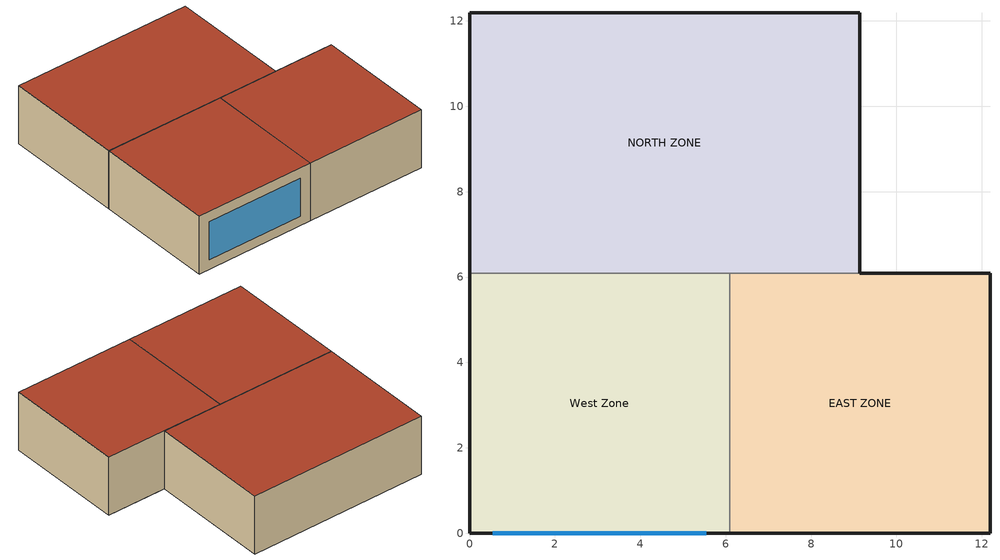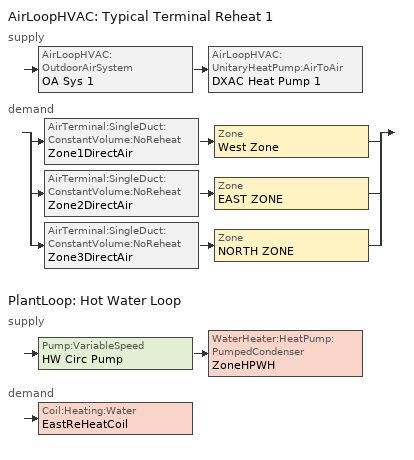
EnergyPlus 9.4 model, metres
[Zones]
West Zone
 floor adiabatic (FLOOR SLAB 8 IN): 0,0 0,6.1 6.1,6.1 6.1,0 z0
 wall outside (EXTWALL80): 0,6.1 0,0 6.1,0 z0:3.05
 wall to NORTH ZONE (PARTITION06): 6.1,6.1 0,6.1 z0:3.05
 wall to EAST ZONE (PARTITION06): 6.1,0 6.1,6.1 z0:3.05
 window (WIN-CON-LIGHT): 0.55,0 5.55,0 z0.5:2.5
 roof outside (ROOF34): 0,6.1 0,0 6.1,0 6.1,6.1 z3.05
EAST ZONE
 floor adiabatic (FLOOR SLAB 8 IN): 6.1,0 6.1,6.1 12.19,6.1 12.19,0 z0
 wall outside (EXTWALL80): 6.1,0 12.19,0 12.19,6.1 9.14,6.1 z0:3.05
 wall to NORTH ZONE (PARTITION06): 9.14,6.1 6.1,6.1 z0:3.05
 roof outside (ROOF34): 6.1,6.1 6.1,0 12.19,0 12.19,6.1 z3.05
NORTH ZONE
 floor adiabatic (FLOOR SLAB 8 IN): 0,6.1 0,12.19 9.14,12.19 9.14,6.1 z0
 wall outside (EXTWALL80): 9.14,6.1 9.14,12.19 0,12.19 0,6.1 z0:3.05
 roof outside (ROOF34): 0,12.19 0,6.1 9.14,6.1 9.14,12.19 z3.05
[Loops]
AirLoopHVAC 'Typical Terminal Reheat 1'
 supply: AirLoopHVAC:OutdoorAirSystem 'OA Sys 1' > AirLoopHVAC:UnitaryHeatPump:AirToAir 'DXAC Heat Pump 1'
 demand: split
  | AirTerminal:SingleDuct:ConstantVolume:NoReheat 'Zone1DirectAir' > Zone 'West Zone'
  | AirTerminal:SingleDuct:ConstantVolume:NoReheat 'Zone2DirectAir' > Zone 'EAST ZONE'
  | AirTerminal:SingleDuct:ConstantVolume:NoReheat 'Zone3DirectAir' > Zone 'NORTH ZONE'
PlantLoop 'Hot Water Loop'
 supply: Pump:VariableSpeed 'HW Circ Pump' > WaterHeater:HeatPump:PumpedCondenser 'ZoneHPWH'
 demand: Coil:Heating:Water 'EastReHeatCoil'
[Building]
NONE: North Axis {deg}=0; Terrain=Suburbs; Loads Convergence Tolerance Value {W}=0.04; Temperature Convergence Tolerance Value {deltaC}=0.4; Solar Distribution=FullInteriorAndExterior; Maximum Number of Warmup Days=25; Minimum Number of Warmup Days=6
[Site:Location]
Chicago Ohare Intl Ap IL USA WMO=725300: Latitude {deg}=41.99; Longitude {deg}=-87.91; Time Zone {hr}=-6; Elevation {m}=205
[SizingPeriod:DesignDay] Day of Month=21; Humidity Condition Type=Wetbulb; Barometric Pressure {Pa}=98886; Rain Indicator=No; Snow Indicator=No; Daylight Saving Time Indicator=No; Solar Model Indicator=ASHRAEClearSky
Name | Month | Day Type | Maximum Dry-Bulb Temperature {C} | Daily Dry-Bulb Temperature Range {deltaC} | Wetbulb or DewPoint at Maximum Dry-Bulb {C} | Wind Speed {m/s} | Wind Direction {deg} | Sky Clearness
Chicago Ohare Intl Ap Ann Htg 99% Condns DB | 1 | WinterDesignDay | -16.6 | 0 | -16.6 | 4.9 | 270 | 0
Chicago Ohare Intl Ap Ann Clg 1% Condns DB=>MWB | 7 | SummerDesignDay | 31.6 | 10.5 | 23 | 5.2 | 230 | 1
[Site:GroundTemperature:BuildingSurface]
20.03, 20.03, 20.13, 20.3, 20.43, 20.52, 20.62, 20.77, 20.78, 20.55, 20.44, 20.2
[Material] Thermal Absorptance=0.9
Name | Roughness | Thickness {m} | Conductivity {W/m-K} | Density {kg/m3} | Specific Heat {J/kg-K} | Solar Absorptance | Visible Absorptance
A1 - 1 IN STUCCO | Smooth | 0.0253898 | 0.691831 | 1858.142 | 836.8 | 0.92 | 0.92
C4 - 4 IN COMMON BRICK | Rough | 0.101498 | 0.726422 | 1922.216 | 836.8 | 0.76 | 0.76
E1 - 3 / 4 IN PLASTER OR GYP BOARD | Smooth | 0.01905 | 0.726422 | 1601.846 | 836.8 | 0.92 | 0.92
C6 - 8 IN CLAY TILE | Smooth | 0.203302 | 0.570761 | 1121.292 | 836.8 | 0.82 | 0.82
C10 - 8 IN HW CONCRETE | MediumRough | 0.203302 | 1.729577 | 2242.585 | 836.8 | 0.65 | 0.65
E2 - 1 / 2 IN SLAG OR STONE | Rough | 0.0127102 | 1.435549 | 881.0155 | 1673.6 | 0.55 | 0.55
E3 - 3 / 8 IN FELT AND MEMBRANE | Rough | 0.00954024 | 0.190253 | 1121.292 | 1673.6 | 0.75 | 0.75
B5 - 1 IN DENSE INSULATION | VeryRough | 0.0253898 | 0.0432394 | 91.30524 | 836.8 | 0.5 | 0.5
C12 - 2 IN HW CONCRETE | MediumRough | 0.0509016 | 1.729577 | 2242.585 | 836.8 | 0.65 | 0.65
[WindowMaterial:Glazing]
WIN-LAY-GLASS-LIGHT: Optical Data Type=SpectralAverage; Thickness {m}=0.003; Solar Transmittance at Normal Incidence=0.9; Front Side Solar Reflectance at Normal Incidence=0.031; Back Side Solar Reflectance at Normal Incidence=0.031; Visible Transmittance at Normal Incidence=0.9; Front Side Visible Reflectance at Normal Incidence=0.05; Back Side Visible Reflectance at Normal Incidence=0.05; Infrared Transmittance at Normal Incidence=0; Front Side Infrared Hemispherical Emissivity=0.84; Back Side Infrared Hemispherical Emissivity=0.84; Conductivity {W/m-K}=0.9
[Construction]
EXTWALL80: A1 - 1 IN STUCCO, C4 - 4 IN COMMON BRICK, E1 - 3 / 4 IN PLASTER OR GYP BOARD
PARTITION06: E1 - 3 / 4 IN PLASTER OR GYP BOARD, C6 - 8 IN CLAY TILE, E1 - 3 / 4 IN PLASTER OR GYP BOARD
FLOOR SLAB 8 IN: C10 - 8 IN HW CONCRETE
ROOF34: E2 - 1 / 2 IN SLAG OR STONE, E3 - 3 / 8 IN FELT AND MEMBRANE, B5 - 1 IN DENSE INSULATION, C12 - 2 IN HW CONCRETE
WIN-CON-LIGHT: WIN-LAY-GLASS-LIGHT
[WaterHeater:HeatPump:PumpedCondenser]
ZoneHPWH: Availability Schedule=PlantHPWHSch; Compressor Setpoint Temperature Schedule=HPWHTempSch; Dead Band Temperature Difference {deltaC}=2; Condenser Water Flow Rate {m3/s}=0.00016; Evaporator Air Flow Rate {m3/s}=0.2685; Inlet Air Configuration=ZoneAirOnly; Inlet Air Zone=East Zone; Tank=HPWHZoneTank; DX Coil=HPWHVSCoil; Minimum Inlet Air Temperature for Compressor Operation {C}=-5; Compressor Location=Zone; Fan=HPWHOutdoorFan; Fan Placement=DrawThrough; Parasitic Heat Rejection Location=Zone
[WaterHeater:Mixed]
HPWHZoneTank: Tank Volume {m3}=1; Setpoint Temperature Schedule=Hot Water Setpoint Temp Schedule; Deadband Temperature Difference {deltaC}=2; Maximum Temperature Limit {C}=82.2222; Heater Control Type=CYCLE; Heater Maximum Capacity {W}=5000; Heater Minimum Capacity {W}=0; Heater Fuel Type=ELECTRICITY; Heater Thermal Efficiency=0.95; Off Cycle Parasitic Fuel Consumption Rate {W}=10; Off Cycle Parasitic Fuel Type=ELECTRICITY; Off Cycle Parasitic Heat Fraction to Tank=0; On Cycle Parasitic Fuel Consumption Rate {W}=30; On Cycle Parasitic Fuel Type=ELECTRICITY; On Cycle Parasitic Heat Fraction to Tank=0; Ambient Temperature Indicator=Zone; Ambient Temperature Zone=East Zone; Off Cycle Loss Coefficient to Ambient Temperature {W/K}=2; Off Cycle Loss Fraction to Zone=1; On Cycle Loss Coefficient to Ambient Temperature {W/K}=2; On Cycle Loss Fraction to Zone=1; Peak Use Flow Rate {m3/s}=0.000379; Use Side Effectiveness=1; Source Side Effectiveness=0.9; Use Side Design Flow Rate {m3/s}=0.0043; Source Side Design Flow Rate {m3/s}=0.0025
[Coil:Heating:Water]
EastReHeatCoil: Availability Schedule=ReheatCoilAvailSched; U-Factor Times Area Value {W/K}=1000; Maximum Water Flow Rate {m3/s}=0.0043; Performance Input Method=UFactorTimesAreaAndDesignWaterFlowRate; Rated Capacity {W}=45000; Rated Inlet Water Temperature {C}=82.2; Rated Inlet Air Temperature {C}=16.6; Rated Outlet Water Temperature {C}=71.1; Rated Outlet Air Temperature {C}=32.2
[Pump:VariableSpeed]
HW Circ Pump: Design Maximum Flow Rate {m3/s}=autosize; Design Pump Head {Pa}=179352; Design Power Consumption {W}=autosize; Motor Efficiency=0.9; Fraction of Motor Inefficiencies to Fluid Stream=0; Coefficient 1 of the Part Load Performance Curve=0; Coefficient 2 of the Part Load Performance Curve=1; Coefficient 3 of the Part Load Performance Curve=0; Coefficient 4 of the Part Load Performance Curve=0; Design Minimum Flow Rate {m3/s}=0; Pump Control Type=INTERMITTENT
[PlantLoop]
Hot Water Loop: Fluid Type=Water; Plant Equipment Operation Scheme=Hot Loop Operation; Maximum Loop Temperature {C}=100; Minimum Loop Temperature {C}=10; Maximum Loop Flow Rate {m3/s}=0.0043; Minimum Loop Flow Rate {m3/s}=0; Plant Loop Volume {m3}=autocalculate; Load Distribution Scheme=Optimal
[SetpointManager:Scheduled]
Heating Coil Load Loop Setpoint Manager: Control Variable=Temperature; Schedule=Heating Coil Load Loop Setpoint Temperature Schedule; Setpoint Node or NodeList=Heating Coil Load Loop Supply Outlet Node
[Sizing:Plant]
Hot Water Loop: Loop Type=heating; Design Loop Exit Temperature {C}=62; Loop Design Temperature Difference {deltaC}=11
[PlantEquipmentOperationSchemes]
Hot Loop Operation: Control Scheme 1=Central HPWH Only; Control Scheme 1 Schedule=PlantOnSched
[PlantEquipmentOperation:HeatingLoad]
Central HPWH Only: Load Range 1 Lower Limit {W}=0; Load Range 1 Upper Limit {W}=1000000; Range 1 Equipment List=heating plant
[PlantEquipmentList]
heating plant: ZoneHPWH
[Coil:WaterHeating:AirToWaterHeatPump:VariableSpeed]
HPWHVSCoil: Number of Speeds=10; Nominal Speed Level=10; Rated Water Heating Capacity {W}=4000; Rated Evaporator Inlet Air Dry-Bulb Temperature {C}=29.44; Rated Evaporator Inlet Air Wet-Bulb Temperature {C}=22.22; Rated Condenser Inlet Water Temperature {C}=55.72; Rated Evaporator Air Flow Rate {m3/s}=0.2685; Rated Condenser Water Flow Rate {m3/s}=0.00016; Evaporator Fan Power Included in Rated COP=No; Condenser Pump Power Included in Rated COP=No; Condenser Pump Heat Included in Rated Heating Capacity and Rated COP=No; Fraction of Condenser Pump Heat to Water=0.1; Crankcase Heater Capacity {W}=100; Maximum Ambient Temperature for Crankcase Heater Operation {C}=5; Evaporator Air Temperature Type for Curve Objects=WetBulbTemperature; Part Load Fraction Correlation Curve=HPWHPLFFPLR; Rated Water Heating Capacity at Speed 1 {W}=400; Rated Water Heating COP at Speed 1 {W/W}=5; Rated Sensible Heat Ratio at Speed 1=0.8; Speed 1 Reference Unit Rated Air Flow Rate {m3/s}=0.02014; Speed 1 Reference Unit Rated Water Flow Rate {m3/s}=0.000018; Speed 1 Reference Unit Water Pump Input Power At Rated Conditions {W}=10; Speed 1 Total WH Capacity Function of Temperature Curve=HPWHHeatingCapFTemp; Speed 1 Total WH Capacity Function of Air Flow Fraction Curve=ConstantCubic; Speed 1 Total WH Capacity Function of Water Flow Fraction Curve=ConstantCubic; Speed 1 COP Function of Temperature Curve=HPWHHeatingCOPFTemp; Speed 1 COP Function of Air Flow Fraction Curve=ConstantCubic; Speed 1 COP Function of Water Flow Fraction Curve=ConstantCubic; Rated Water Heating Capacity at Speed 2 {W}=800; Rated Water Heating COP at Speed 2 {W/W}=4.8; Rated Sensible Heat Ratio at Speed 2=0.79; Speed 2 Reference Unit Rated Air Flow Rate {m3/s}=0.04028; Speed 2 Reference Unit Rated Water Flow Rate {m3/s}=0.000036; Speed 2 Reference Unit Water Pump Input Power At Rated Conditions=10; Speed 2 Total WH Capacity Function of Temperature Curve=HPWHHeatingCapFTemp; Speed 2 Total WH Capacity Function of Air Flow Fraction Curve=ConstantCubic; Speed 2 Total WH Capacity Function of Water Flow Fraction Curve=ConstantCubic; Speed 2 COP Function of Temperature Curve=HPWHHeatingCOPFTemp; Speed 2 COP Function of Air Flow Fraction Curve=ConstantCubic; Speed 2 COP Function of Water Flow Fraction Curve=ConstantCubic; Rated Water Heating Capacity at speed 3 {W}=1200; Rated Water Heating COP at Speed 3 {W/W}=4.4; Rated Sensible Heat Ratio at Speed 3=0.78; Speed 3 Reference Unit Rated Air Flow Rate {m3/s}=0.06042; Speed 3 Reference Unit Rated Water Flow Rate {m3/s}=0.000054; Speed 3 Reference Unit Water Pump Input Power At Rated Conditions=10; Speed 3 Total WH Capacity Function of Temperature Curve=HPWHHeatingCapFTemp; Speed 3 Total WH Capacity Function of Air Flow Fraction Curve=ConstantCubic; Speed 3 Total WH Capacity Function of Water Flow Fraction Curve=ConstantCubic; Speed 3 COP Function of Temperature Curve=HPWHHeatingCOPFTemp; Speed 3 COP Function of Air Flow Fraction Curve=ConstantCubic; Speed 3 COP Function of Water Flow Fraction Curve=ConstantCubic; Rated Water Heating Capacity at Speed 4 {W}=1600; Rated Water Heating COP at Speed 4 {W/W}=4; Rated Sensible Heat Ratio at Speed 4=0.77; Speed 4 Reference Unit Rated Air Flow Rate {m3/s}=0.08056; Speed 4 Reference Unit Rated Water Flow Rate {m3/s}=0.000072; Speed 4 Reference Unit Water Pump Input Power At Rated Conditions=10; Speed 4 Total WH Capacity Function of Temperature Curve=HPWHHeatingCapFTemp; Speed 4 Total WH Capacity Function of Air Flow Fraction Curve=ConstantCubic; Speed 4 Total WH Capacity Function of Water Flow Fraction Curve=ConstantCubic; Speed 4 COP Function of Temperature Curve=HPWHHeatingCOPFTemp; Speed 4 COP Function of Air Flow Fraction Curve=ConstantCubic; Speed 4 COP Function of Water Flow Fraction Curve=ConstantCubic; Rated Water Heating Capacity at Speed 5 {W}=2000; Rated Water Heating COP at Speed 5 {W/W}=3.8; Rated Sensible Heat Ratio at Speed 5=0.76; Speed 5 Reference Unit Rated Air Flow Rate {m3/s}=0.1007; Speed 5 Reference Unit Rated Water Flow Rate {m3/s}=0.00009; Speed 5 Reference Unit Water Pump Input Power At Rated Conditions=10; Speed 5 Total WH Capacity Function of Temperature Curve=HPWHHeatingCapFTemp; Speed 5 Total WH Capacity Function of Air Flow Fraction Curve=ConstantCubic; Speed 5 Total WH Capacity Function of Water Flow Fraction Curve=ConstantCubic; Speed 5 COP Function of Temperature Curve=HPWHHeatingCOPFTemp; Speed 5 COP Function of Air Flow Fraction Curve=ConstantCubic; Speed 5 COP Function of Water Flow Fraction Curve=ConstantCubic; Rated Water Heating Capacity at Speed 6 {W}=2400; Rated Water Heating COP at Speed 6 {W/W}=3.4; Rated Sensible Heat Ratio at Speed 6=0.75; Speed 6 Reference Unit Rated Air Flow Rate {m3/s}=0.12084; Speed 6 Reference Unit Rated Water Flow Rate {m3/s}=0.000108; Speed 6 Reference Unit Water Pump Input Power At Rated Conditions=10; Speed 6 Total WH Capacity Function of Temperature Curve=HPWHHeatingCapFTemp; Speed 6 Total WH Capacity Function of Air Flow Fraction Curve=ConstantCubic; Speed 6 Total WH Capacity Function of Water Flow Fraction Curve=ConstantCubic; Speed 6 COP Function of Temperature Curve=HPWHHeatingCOPFTemp; Speed 6 COP Function of Air Flow Fraction Curve=ConstantCubic; Speed 6 COP Function of Water Flow Fraction Curve=ConstantCubic; Rated Water Heating Capacity at Speed 7 {W}=2800; Rated Water Heating COP at Speed 7 {W/W}=3; Rated Sensible Heat Ratio at Speed 7=0.74; Speed 7 Reference Unit Rated Air Flow Rate {m3/s}=0.14098; Speed 7 Reference Unit Rated Water Flow Rate {m3/s}=0.000126; Speed 7 Reference Unit Water Pump Input Power At Rated Conditions=10; Speed 7 Total WH Capacity Function of Temperature Curve=HPWHHeatingCapFTemp; Speed 7 Total WH Capacity Function of Air Flow Fraction Curve=ConstantCubic; Speed 7 Total WH Capacity Function of Water Flow Fraction Curve=ConstantCubic; Speed 7 COP Function of Temperature Curve=HPWHHeatingCOPFTemp; Speed 7 COP Function of Air Flow Fraction Curve=ConstantCubic; Speed 7 COP Function of Water Flow Fraction Curve=ConstantCubic; Rated Water Heating Capacity at Speed 8 {W}=3200; Rated Water Heating COP at Speed 8 {W/W}=2.6; Rated Sensible Heat Ratio at Speed 8=0.73; Speed 8 Reference Unit Rated Air Flow Rate {m3/s}=0.16112; Speed 8 Reference Unit Rated Water Flow Rate {m3/s}=0.000144; Speed 8 Reference Unit Water Pump Input Power At Rated Conditions=10; Speed 8 Total WH Capacity Function of Temperature Curve=HPWHHeatingCapFTemp; Speed 8 Total WH Capacity Function of Air Flow Fraction Curve=ConstantCubic; Speed 8 Total WH Capacity Function of Water Flow Fraction Curve=ConstantCubic; Speed 8 COP Function of Temperature Curve=HPWHHeatingCOPFTemp; Speed 8 COP Function of Air Flow Fraction Curve=ConstantCubic; Speed 8 COP Function of Water Flow Fraction Curve=ConstantCubic; Rated Water Heating Capacity at Speed 9 {W}=3600; Rated Water Heating COP at Speed 9 {W/W}=2.3; Rated Sensible Heat Ratio at Speed 9=0.72; Speed 9 Reference Unit Rated Air Flow Rate {m3/s}=0.18126; Speed 9 Reference Unit Rated Water Flow Rate {m3/s}=0.000162; Speed 9 Reference Unit Water Pump Input Power At Rated Conditions=10; Speed 9 Total WH Capacity Function of Temperature Curve=HPWHHeatingCapFTemp; Speed 9 Total WH Capacity Function of Air Flow Fraction Curve=ConstantCubic; Speed 9 Total WH Capacity Function of Water Flow Fraction Curve=ConstantCubic; Speed 9 COP Function of Temperature Curve=HPWHHeatingCOPFTemp; Speed 9 COP Function of Air Flow Fraction Curve=ConstantCubic; Speed 9 COP Function of Water Flow Fraction Curve=ConstantCubic; Rated Water Heating Capacity at Speed 10 {W}=4000; Rated Water Heating COP at Speed 10 {W/W}=2; Rated Sensible Heat Ratio at Speed 10=0.7; Speed 10 Reference Unit Rated Air Flow Rate {m3/s}=0.2014; Speed 10 Reference Unit Rated Water Flow Rate {m3/s}=0.000179; Speed 10 Reference Unit Water Pump Input Power At Rated Conditions=10; Speed 10 Total WH Capacity Function of Temperature Curve=HPWHHeatingCapFTemp; Speed 10 Total WH Capacity Function of Air Flow Fraction Curve=ConstantCubic; Speed 10 Total WH Capacity Function of Water Flow Fraction Curve=ConstantCubic; Speed 10 COP Function of Temperature Curve=HPWHHeatingCOPFTemp; Speed 10 COP Function of Air Flow Fraction Curve=ConstantCubic; Speed 10 COP Function of Water Flow Fraction Curve=ConstantCubic
[Fan:OnOff] Fan Total Efficiency=0.7; Motor Efficiency=0.9; Motor In Airstream Fraction=1
Name | Availability Schedule | Pressure Rise {Pa} | Maximum Flow Rate {m3/s}
HPWHOutdoorFan | PlantHPWHSch | 100 | 0.2685
Supply Fan 1 | FanAndCoilAvailSched | 300 | 1.7
[AirLoopHVAC:UnitaryHeatPump:AirToAir]
DXAC Heat Pump 1: Availability Schedule=FanAndCoilAvailSched; Cooling Supply Air Flow Rate {m3/s}=1.7; Heating Supply Air Flow Rate {m3/s}=1.7; No Load Supply Air Flow Rate {m3/s}=0; Controlling Zone or Thermostat Location=East Zone; Supply Air Fan=Supply Fan 1; Heating Coil=Heat Pump DX Heating Coil 1; Cooling Coil=Heat Pump ACDXCoil 1; Supplemental Heating Coil=EastReHeatCoil; Maximum Supply Air Temperature from Supplemental Heater {C}=50; Maximum Outdoor Dry-Bulb Temperature for Supplemental Heater Operation {C}=21; Fan Placement=BlowThrough; Supply Air Fan Operating Mode Schedule=CyclingFanSchedule
[Coil:Heating:DX:VariableSpeed]
Heat Pump DX Heating Coil 1: 10, 10, 35000, 1.7, HPACCOOLPLFFPLR, -30, 5, 200, 10, Resistive, TIMED, 0.166667, 20000, GRIDWINTER, 10, 1000, 10, 1838.7, 5, 0.166109, HPACHeatCapFT, HPACHeatCapFFF, HPACHeatEIRFT, HPACHeatEIRFFF, 2295.5, 5, 0.179322, HPACHeatCapFT, HPACHeatCapFFF, HPACHeatEIRFT, HPACHeatEIRFFF, 2751.3, 5, 0.192535, HPACHeatCapFT, HPACHeatCapFFF, HPACHeatEIRFT, HPACHeatEIRFFF, 3659.6, 5, 0.218962, HPACHeatCapFT, HPACHeatCapFFF, HPACHeatEIRFT, HPACHeatEIRFFF, 4563.7, 5, 0.245388, HPACHeatCapFT, HPACHeatCapFFF, HPACHeatEIRFT, HPACHeatEIRFFF, 5463.3, 5, 0.271814, HPACHeatCapFT, HPACHeatCapFFF, HPACHeatEIRFT, HPACHeatEIRFFF, 6358.4, 5, 0.298241, HPACHeatCapFT, HPACHeatCapFFF, HPACHeatEIRFT, HPACHeatEIRFFF, 7248.5, 5, 0.324667, HPACHeatCapFT, HPACHeatCapFFF, HPACHeatEIRFT, HPACHeatEIRFFF, 8133.6, 5, 0.351094, HPACHeatCapFT, HPACHeatCapFFF, HPACHeatEIRFT, HPACHeatEIRFFF, 9013.2, 5, 0.37752, HPACHeatCapFT, HPACHeatCapFFF, HPACHeatEIRFT, HPACHeatEIRFFF
[Coil:Cooling:DX:VariableSpeed]
Heat Pump ACDXCoil 1: 10, 10, 32000, 1.7, 0, 0, HPACCOOLPLFFPLR, AirCooled, 200, 10, GRIDSUMMER, 10, 1000, 5, Sensible, 1524.1, 0.75, 4, 0.135907, 0.26, HPACCoolCapFT, HPACCoolCapFFF, HPACCOOLEIRFT, HPACCOOLEIRFFF, 1877.9, 0.75, 4, 0.151008, 0.3, HPACCoolCapFT, HPACCoolCapFFF, HPACCOOLEIRFT, HPACCOOLEIRFFF, 2226.6, 0.75, 4, 0.166109, 0.33, HPACCoolCapFT, HPACCoolCapFFF, HPACCOOLEIRFT, HPACCOOLEIRFFF, 2911.3, 0.75, 4, 0.19631, 0.38, HPACCoolCapFT, HPACCoolCapFFF, HPACCOOLEIRFT, HPACCOOLEIRFFF, 3581.7, 0.75, 4, 0.226512, 0.44, HPACCoolCapFT, HPACCoolCapFFF, HPACCOOLEIRFT, HPACCOOLEIRFFF, 4239.5, 0.75, 4, 0.256714, 0.5, HPACCoolCapFT, HPACCoolCapFFF, HPACCOOLEIRFT, HPACCOOLEIRFFF, 4885.7, 0.75, 4, 0.286915, 0.57, HPACCoolCapFT, HPACCoolCapFFF, HPACCOOLEIRFT, HPACCOOLEIRFFF, 5520.7, 0.75, 4, 0.317117, 0.63, HPACCoolCapFT, HPACCoolCapFFF, HPACCOOLEIRFT, HPACCOOLEIRFFF, 6144.8, 0.75, 4, 0.347318, 0.69, HPACCoolCapFT, HPACCoolCapFFF, HPACCOOLEIRFT, HPACCOOLEIRFFF, 6758, 0.75, 4, 0.37752, 0.74, HPACCoolCapFT, HPACCoolCapFFF, HPACCOOLEIRFT, HPACCOOLEIRFFF
[Zone] Type=1; Multiplier=1; Ceiling Height {m}=autocalculate; Volume {m3}=autocalculate
West Zone; EAST ZONE; NORTH ZONE
[People] Number of People Schedule=OFFICE OCCUPANCY; Number of People Calculation Method=people; Fraction Radiant=0.3; Activity Level Schedule=Activity Sch; Carbon Dioxide Generation Rate {m3/s-W}=3.82E-8; Mean Radiant Temperature Calculation Type=zoneaveraged; Work Efficiency Schedule=Work Eff Sch; Clothing Insulation Calculation Method=ClothingInsulationSchedule; Clothing Insulation Schedule=Clothing Sch; Air Velocity Schedule=Air Velo Sch; Thermal Comfort Model 1 Type=FANGER
Name | Zone or ZoneList | Number of People
WestPeople | West Zone | 3
EastPeople | EAST ZONE | 3
NorthPeople | NORTH ZONE | 4
[Lights] Schedule=OFFICE LIGHTING; Design Level Calculation Method=LightingLevel; Return Air Fraction=0; Fraction Radiant=0.2; Fraction Visible=0.2; Fraction Replaceable=0
Name | Zone or ZoneList | Lighting Level {W}
EAST ZONE Lights 1 | EAST ZONE | 1464.375
NORTH ZONE Lights 1 | NORTH ZONE | 878.6252
[ElectricEquipment] Schedule=INTERMITTENT; Design Level Calculation Method=EquipmentLevel; Fraction Latent=0; Fraction Radiant=0.3; Fraction Lost=0
Name | Zone or ZoneList | Design Level {W}
West Zone ElecEq 1 | West Zone | 2928.751
EAST ZONE ElecEq 1 | EAST ZONE | 1464.375
NORTH ZONE ElecEq 1 | NORTH ZONE | 2928.751
[AirLoopHVAC]
Typical Terminal Reheat 1: Design Supply Air Flow Rate {m3/s}=1.7
[AvailabilityManager:Scheduled]
Name | Schedule
Heat Pump 1 Avail | FanAndCoilAvailSched
Outdoor Air 1 Avail | OutdoorAirAvailSched
[Controller:OutdoorAir]
OA Controller 1: Minimum Outdoor Air Flow Rate {m3/s}=0.51; Maximum Outdoor Air Flow Rate {m3/s}=1.7; Economizer Control Type=NoEconomizer; Economizer Control Action Type=ModulateFlow; Lockout Type=NoLockout; Minimum Limit Type=FixedMinimum; Minimum Outdoor Air Schedule=OAFractionSched
[Zone equipment]
West Zone: Zone1DirectAir
EAST ZONE: Zone2DirectAir, ZoneHPWH
NORTH ZONE: Zone3DirectAir
[AirTerminal:SingleDuct:ConstantVolume:NoReheat] Availability Schedule=FanAndCoilAvailSched
Name | Maximum Air Flow Rate {m3/s}
Zone1DirectAir; Zone3DirectAir | 0.612
Zone2DirectAir | 0.476
[ZoneControl:Thermostat]
Zone 2 Thermostat: Zone or ZoneList=EAST ZONE; Control Type Schedule=Zone Control Type Sched; Control 1=Heating Setpoint with SB; Control 2=Cooling Setpoint with SB
[ThermostatSetpoint:SingleHeating]
Heating Setpoint with SB: Setpoint Temperature Schedule=Heating Setpoints
[ThermostatSetpoint:SingleCooling]
Cooling Setpoint with SB: Setpoint Temperature Schedule=Cooling Setpoints
[Schedule:Constant]
Heating Coil Load Loop Setpoint Temperature Schedule: Any Number, 55
[Schedule:Compact]
PlantOnSched: Through: 12/31, For: Alldays, Until: 24:00, 1
ReheatCoilAvailSched: Through: 3/31, For: Alldays, Until: 24:00, 1, Through: 9/30, For: Weekdays, Until: 7:00, 0, Until: 18:00, 1, Until: 24:00, 0, For: Weekends Holidays CustomDay1 CustomDay2, Until: 24:00, 0, For: AllOtherDays, Until: 24:00, 1, Through: 12/31, For: Alldays, Until: 24:00, 1
PlantHPWHSch; Clothing Sch: Through: 12/31, For: AllDays, Until: 24:00, 1
HPWHTempSch: Through: 12/31, For: AllDays, Until: 24:00, 60
Hot Water Setpoint Temp Schedule: Through: 12/31, For: AllDays, Until: 24:00, 50
GRIDSUMMER: Through: 4/30, For: AllDays, Interpolate: Linear, Until: 24:00, 0, Through: 10/31, For: Weekdays SummerDesignDay, Interpolate: Linear, Until: 6:00, 5.6, Until: 7:00, 7, Until: 8:00, 8.3, Until: 9:00, 9, Until: 10:00, 9.7, Until: 11:00, 10.6, Until: 12:00, 11.4, Until: 13:00, 11.8, Until: 14:00, 12.2, Until: 15:00, 13.2, Until: 16:00, 14.2, Until: 17:00, 12.7, Until: 18:00, 11.1, Until: 20:00, 11.1, Until: 21:00, 9.7, Until: 22:00, 8.3, Until: 23:00, 7, Until: 24:00, 5.6, For: Weekends Holidays, Interpolate: Linear, Until: 6:00, 5.6, Until: 7:00, 7, Until: 8:00, 8.3, Until: 9:00, 9, Until: 10:00, 9.7, Until: 11:00, 10.6, Until: 12:00, 11.4, Until: 13:00, 11.8, Until: 14:00, 12.2, Until: 15:00, 13.2, Until: 16:00, 14.2, Until: 17:00, 12.7, Until: 18:00, 11.1, Until: 20:00, 11.1, Until: 21:00, 9.7, Until: 22:00, 8.3, Until: 23:00, 7, Until: 24:00, 5.6, For: AllOtherDays, Until: 24:00, 0, Through: 12/31, For: AllDays, Interpolate: Linear, Until: 24:00, 0, For: AllOtherDays, Until: 24:00, 0
GRIDWINTER: Through: 4/30, For: Weekdays  WinterDesignDay, Interpolate: Linear, Until: 4:00, 6.3, Until: 5:00, 8.3, Until: 6:00, 10.4, Until: 7:00, 10.8, Until: 8:00, 11.1, Until: 9:00, 11.5, Until: 10:00, 12, Until: 11:00, 11.5, Until: 12:00, 11.1, Until: 13:00, 10.3, Until: 14:00, 9.5, Until: 15:00, 9.5, Until: 16:00, 9.5, Until: 17:00, 10.4, Until: 18:00, 11.4, Until: 20:00, 11.5, Until: 21:00, 10.2, Until: 22:00, 8.3, Until: 23:00, 7.5, Until: 24:00, 6.3, For: Weekends Holidays, Interpolate: Linear, Until: 4:00, 6.3, Until: 5:00, 8.3, Until: 6:00, 10.4, Until: 7:00, 10.8, Until: 8:00, 11.1, Until: 9:00, 11.5, Until: 10:00, 12, Until: 11:00, 11.5, Until: 12:00, 11.1, Until: 13:00, 10.3, Until: 14:00, 9.5, Until: 15:00, 9.5, Until: 16:00, 9.5, Until: 17:00, 10.4, Until: 18:00, 11.4, Until: 20:00, 11.5, Until: 21:00, 10.2, Until: 22:00, 8.3, Until: 23:00, 7.5, Until: 24:00, 6.3, For: AllOtherDays, Until: 24:00, 0, Through: 10/31, For: AllDays, Until: 24:00, 0, Through: 12/31, For: Weekdays  WinterDesignDay, Interpolate: Linear, Until: 4:00, 6.3, Until: 5:00, 8.3, Until: 6:00, 10.4, Until: 7:00, 10.8, Until: 8:00, 11.1, Until: 9:00, 11.5, Until: 10:00, 12, Until: 11:00, 11.5, Until: 12:00, 11.1, Until: 13:00, 10.3, Until: 14:00, 9.5, Until: 15:00, 9.5, Until: 16:00, 9.5, Until: 17:00, 10.4, Until: 18:00, 11.4, Until: 20:00, 11.5, Until: 21:00, 10.2, Until: 22:00, 8.3, Until: 23:00, 7.5, Until: 24:00, 6.3, For: Weekends Holidays, Interpolate: Linear, Until: 4:00, 6.3, Until: 5:00, 8.3, Until: 6:00, 10.4, Until: 7:00, 10.8, Until: 8:00, 11.1, Until: 9:00, 11.5, Until: 10:00, 12, Until: 11:00, 11.5, Until: 12:00, 11.1, Until: 13:00, 10.3, Until: 14:00, 9.5, Until: 15:00, 9.5, Until: 16:00, 9.5, Until: 17:00, 10.4, Until: 18:00, 11.4, Until: 20:00, 11.5, Until: 21:00, 10.2, Until: 22:00, 8.3, Until: 23:00, 7.5, Until: 24:00, 6.3, For: AllOtherDays, Until: 24:00, 0
Activity Sch: Through: 12/31, For: AllDays, Until: 24:00, 131.8
Work Eff Sch; CyclingFanSchedule: Through: 12/31, For: AllDays, Until: 24:00, 0
Air Velo Sch: Through: 12/31, For: AllDays, Until: 24:00, 0.137
OFFICE OCCUPANCY: Through: 12/31, For: WeekDays SummerDesignDay, Until: 6:00, 0, Until: 7:00, 0.1, Until: 8:00, 0.5, Until: 12:00, 1, Until: 13:00, 0.5, Until: 16:00, 1, Until: 17:00, 0.5, Until: 18:00, 0.1, Until: 24:00, 0, For: AllOtherDays, Until: 24:00, 0
INTERMITTENT: Through: 12/31, For: WeekDays SummerDesignDay, Until: 8:00, 0, Until: 18:00, 1, Until: 24:00, 0, For: AllOtherDays, Until: 24:00, 0
OFFICE LIGHTING: Through: 12/31, For: WeekDays SummerDesignDay, Until: 6:00, 0.05, Until: 7:00, 0.2, Until: 17:00, 1, Until: 18:00, 0.5, Until: 24:00, 0.05, For: AllOtherDays, Until: 24:00, 0.05
OutdoorAirAvailSched: Through: 3/31, For: AllDays, Until: 24:00, 1, Through: 9/30, For: WeekDays, Until: 7:00, 0, Until: 17:00, 1, Until: 24:00, 0, For: SummerDesignDay WinterDesignDay, Until: 24:00, 0, For: AllOtherDays, Until: 24:00, 0, Through: 12/31, For: AllDays, Until: 24:00, 1
OAFractionSched: Through: 12/31, For: AllDays, Until: 7:00, 0, Until: 17:00, 1, Until: 24:00, 0
FanAndCoilAvailSched: Through: 3/31, For: AllDays, Until: 24:00, 1, Through: 9/30, For: WeekDays, Until: 7:00, 0, Until: 17:00, 1, Until: 24:00, 0, For: SummerDesignDay WinterDesignDay, Until: 24:00, 1, For: AllOtherDays, Until: 24:00, 0, Through: 12/31, For: AllDays, Until: 24:00, 1
Heating Setpoints: Through: 12/31, For: AllDays, Until:  7:00, 15, Until: 17:00, 20, Until: 24:00, 15
Cooling Setpoints: Through: 12/31, For: AllDays, Until:  7:00, 30, Until: 17:00, 24, Until: 24:00, 30
Zone Control Type Sched: Through: 3/31, For: AllDays, Until: 24:00, 1, Through: 9/30, For: AllDays, Until: 24:00, 2, Through: 12/31, For: AllDays, Until: 24:00, 1
[Curve:Biquadratic] Input Unit Type for X=Temperature; Input Unit Type for Y=Temperature; Output Unit Type=Dimensionless
Name | Coefficient1 Constant | Coefficient2 x | Coefficient3 x**2 | Coefficient4 y | Coefficient5 y**2 | Coefficient6 x*y | Minimum Value of x | Maximum Value of x | Minimum Value of y | Maximum Value of y | Minimum Curve Output | Maximum Curve Output
HPWHHeatingCapFTemp | 0.369827 | 0.043341 | -0.00023 | 0.000466 | 0.000026 | -0.00027 | 0 | 40 | 20 | 90
HPWHHeatingCOPFTemp | 1.19713 | 0.077849 | -1.6e-06 | -0.02675 | 0.000296 | -0.00112 | 0 | 40 | 20 | 90
HPACHeatCapFT | 0.852968 | -0.000484717 | -1.0693e-06 | 0.0185542 | 8.72425e-05 | -1.66868e-05 | 17.78 | 23.33 | -28.89 | 17.22 | 0.3799 | 1.1896
HPACHeatEIRFT | 0.707708 | 0.0148163 | 0.000262259 | -0.011324 | 0.000293928 | -0.000360528 | 17.78 | 23.33 | -28.89 | 17.22 | 0.8266 | 2.0277
HPACCoolCapFT | 0.766956 | 0.0107756 | -4.14703e-05 | 0.00134961 | -0.000261144 | 0.000457488 | 12.77778 | 23.88889 | 18 | 46.11111
HPACCOOLEIRFT | 0.297145 | 0.0430933 | -0.000748766 | 0.00597727 | 0.000482112 | -0.000956448 | 12.77778 | 23.88889 | 18 | 46.11111
[Curve:Quadratic]
Name | Coefficient1 Constant | Coefficient2 x | Coefficient3 x**2 | Minimum Value of x | Maximum Value of x
HPWHPLFFPLR | 0.75 | 0.25 | 0 | 0 | 1
HPACCoolCapFFF | 0.8 | 0.2 | 0 | 0.5 | 1.5
HPACCOOLEIRFFF | 1.156 | -0.1816 | 0.0256 | 0.5 | 1.5
HPACCOOLPLFFPLR | 0.85 | 0.15 | 0 | 0 | 1
HPACHeatEIRFFF | 1.3824 | -0.4336 | 0.0512 | 0 | 1
[Curve:Cubic] Coefficient3 x**2=0; Coefficient4 x**3=0
Name | Coefficient1 Constant | Coefficient2 x | Minimum Value of x | Maximum Value of x
ConstantCubic | 1 | 0 | -100 | 100
HPACHeatCapFFF | 0.84 | 0.16 | 0.5 | 1.5
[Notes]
HeatPumpVSAS.idf
Basic file description:  Heat pump with DX coil for cooling (w/ 10% outdoor air max.)
1 story building divided into 3 interior conditioned zones. Roof with no plenum.
No ground contact with floor.
Highlights:              Example of heat pump air conditioner.
Simulation Location/Run: Chicago Ohare Intl Ap IL USA WMO=725300, 2 design days, 2 run periods.
Run Control executes two design days (see RUN PERIOD object)
Location:                Chicago, IL
Design Days:             Chicago Ohare Intl Ap IL USA Annual Heating 99%, MaxDB=-16.6°C
Chicago Ohare Intl Ap IL USA Annual Cooling (DB=>MWB) 1%, MaxDB=31.6°C MWB=23°C
Run Period (Weather File): Winter 1/14, Summer 7/7.
Run Control:             No zone or system sizing, design day run control (no weather file simulation)
Building: Single floor rectangular L-shaped building 40 ft south wall, 40 ft west wall, zone height 10 feet.
There is a single window in West Zone's south wall. The walls are 1 in stucco over 4 in common brick
and gypboard. The roof is a built up roof with 1/2 in stone over 3/8 in felt over 1 in dense insulation
supported by 2 in heavy weight concrete. The window is single pane 3mm clear.
The window to wall ratio is approximately 0.07.
The building is oriented due north.
Floor Area:        130.1 m2 (1403 ft2)
Number of Stories: 1
Zone Description Details:
|       West         |         East           |    window = *
Internal gains description:     ZONE West      - lighting is 0 watts, equip is 2928.751 watts, 3 occupants
Internal gains description:     ZONE North     - lighting is 878.6252 watts, equip is 2928.751 watts, 4 occupants
Internal gains description:     ZONE East      - lighting is 1464.375 watts, equip is 1464.375 watts, 3 occupants
Interzone Surfaces:             3 interzone surfaces (see diagram)
Internal Mass:                  None
Detached Shading:               None
Daylight:                       None
Natural Ventilation:            None
Compact Schedules:              Yes
Solair Distribution:            FullInteriorAndExterior
HVAC:                           UNITARYSYSTEM:HEATPUMP:AIRTOAIR
Heat pump using a single air loop serving 3 zones.  Heat pump configured with a
blow through fan, heat pump defrost is timed using a resistive heating element.
Heating set point during winter months is 20 C during occupied hours,
15 C set-back otherwise.  Cooling set point at 24 C during occupied hours only.
Cooling coil off all winter. Heat Pump has a gas supplemental heater.
Zonal Equipment:                DIRECT AIR
Central Air Handling Equipment: Yes
System Equipment Autosize:      No
Purchased Cooling:              No
Purchased Heating:              No
Purchased Chilled Water:        No
Purchased Hot Water:            No
Coils:                          Coil:Cooling:DX:VariableSpeed, COIL:Heating:DX:VariableSpeed, Coil:Heating:Fuel
Pumps:                          None
Boilers:                        None
Chillers:                       None
Towers:                         None
Standard Reports:               None
Timestep or Hourly Variables:   Timestep
Time bins Report:               None
HTML Report:                    None
Environmental Emissions:        None
Utility Tariffs:                None
